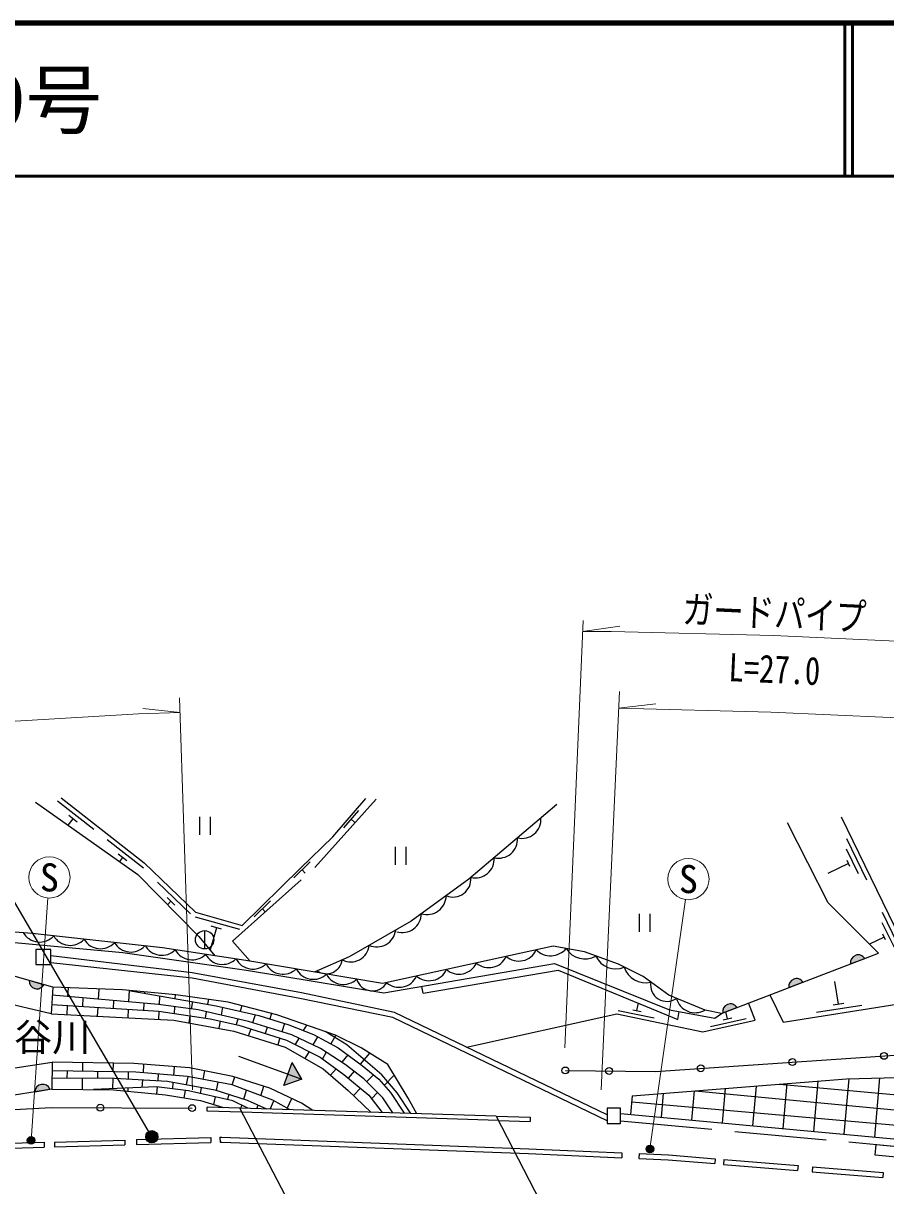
# Model space of a CAD drawing. Units: millimetres at full size, sheet at 1:1000; details may follow other scales. Extents: x 40000 to 680000, y 20000 to 380000.
# Drawn here: x 244062 to 300423, y 304049 to 380000 of the extents above; entities that cross this region are included whole.
import ezdxf
from ezdxf.enums import TextEntityAlignment as Align

# ---------------------------------------------------------------- set-up
doc = ezdxf.new("R2010")
doc.units = ezdxf.units.MM
doc.header["$LTSCALE"] = 1000
doc.linetypes.add('DASHED', pattern=[7.5, 6, -1.5])
for name, color, linetype, lineweight in [('M-BGD', 7, 'Continuous', 25), ('M-STR-HTXT', 7, 'Continuous', 13), ('M-STR-STR1', 1, 'Continuous', 25), ('M-STR-STRC', 7, 'Continuous', 25), ('M-TTL', 2, 'Continuous', 140), ('M-TTL-LINE', 7, 'Continuous', 50)]:
    doc.layers.add(name, color=color, linetype=linetype, lineweight=lineweight)
doc.layers.add('M-BMK-HTXT', color=7, linetype='Continuous')
doc.layers.add('M-TTL-TXT', color=7, linetype='Continuous')
doc.styles.add('ＭＳ ゴシック', font='')
doc.styles.get('ＭＳ ゴシック').set_extended_font_data('MS Gothic')

msp = doc.modelspace()

# ---------------------------------------------------------------- hatches: boundary and pattern name
at = {"layer": 'M-BGD'}
for points in [[(298122, 318543, -0.82183), (299047, 318898)], [(294089, 316996, -0.82183), (295014, 317351)], [(245403, 317185, -0.82183), (244450, 317455)], [(289769, 315339, -0.82183), (290694, 315694)], [(262276, 311015), (261091, 310597), (261364, 311347), (261638, 312097)], [(244829, 310194, -0.82183), (245808, 310350)]]:
    msp.add_hatch(color=256, dxfattribs=at).paths.add_polyline_path(points)
at = {"layer": 'M-STR-STRC'}
for points in [[(252126, 307039, -1), (252801, 307469, -0.41421), (252679, 306917, -0.41421)], [(244795, 307129, -1), (244356, 306890, -1)], [(285229, 306570, -1), (284790, 306331, -1)]]:
    msp.add_hatch(color=256, dxfattribs=at).paths.add_polyline_path(points)

# ---------------------------------------------------------------- linework, layer by layer
at = {"layer": 'M-BGD'}
for p, q in [((248672, 327335), (246309, 329183)), ((247581, 327807), (247030, 328238)), ((255586, 328142), (255586, 326969)), ((256286, 328142), (256286, 326969)), ((265972, 328569), (264995, 327431)), ((247306, 328022), (246978, 327604)), ((265484, 328000), (265711, 327805)), ((251915, 324799), (249551, 326647)), ((299184, 324013), (297874, 326712)), ((268372, 326183), (268372, 325009)), ((269072, 326183), (269072, 325009)), ((298652, 324422), (297866, 326041)), ((250824, 325271), (250272, 325702)), ((250548, 325487), (250344, 325226)), ((262814, 325210), (261744, 324159)), ((297989, 325101), (296640, 324446)), ((298081, 324912), (297897, 325290)), ((262279, 324685), (262489, 324471)), ((255000, 321810), (252837, 323888)), ((253963, 322390), (253458, 322875)), ((253711, 322632), (253493, 322406)), ((260226, 322667), (259156, 321616)), ((259691, 322141), (259880, 321948)), ((258209, 320792), (255322, 321606)), ((284312, 321811), (284312, 320637)), ((285012, 321811), (285012, 320637)), ((301517, 319208), (300207, 321907)), ((255915, 320718), (255915, 319518)), ((256684, 320910), (256277, 319466)), ((257021, 320815), (256347, 321005)), ((300985, 319617), (300199, 321236)), ((258889, 318725), (257732, 320035)), ((300322, 320295), (299359, 319828)), ((300414, 320106), (300231, 320484)), ((245985, 317020), (239304, 318914)), ((298122, 318543), (299047, 318898)), ((245895, 315278), (239271, 316840)), ((245403, 317185), (244450, 317455)), ((246993, 316980), (246963, 316418)), ((248991, 316901), (248957, 316239)), ((250989, 316801), (250950, 316060)), ((270192, 316628), (270115, 317076)), ((294089, 316996), (295014, 317351)), ((297339, 315917), (297101, 317398)), ((247960, 316328), (247931, 315762)), ((249953, 316149), (249927, 315639)), ((251947, 315970), (251923, 315515)), ((251985, 316713), (251981, 316625)), ((252973, 316453), (252943, 315879)), ((253979, 316538), (253966, 316280)), ((255126, 316079), (255039, 315594)), ((256169, 316229), (256111, 315907)), ((284163, 315494), (284263, 315973)), ((296993, 315862), (297684, 315972)), ((246932, 315824), (246901, 315225)), ((248929, 315700), (248899, 315122)), ((250925, 315577), (250896, 315018)), ((252921, 315453), (252893, 314914)), ((253938, 315744), (253915, 315303)), ((256022, 315410), (255947, 314993)), ((257092, 315713), (256998, 315185)), ((258348, 315808), (258235, 315450)), ((259213, 315225), (259045, 314692)), ((260284, 315297), (260173, 314944)), ((282939, 315504), (285289, 315014)), ((283889, 315551), (284437, 315437)), ((289769, 315339), (290694, 315694)), ((290082, 314954), (289978, 315419)), ((295905, 315383), (298867, 315858)), ((254958, 315144), (254876, 314688)), ((256930, 314806), (256845, 314335)), ((258074, 314937), (257965, 314588)), ((261128, 314647), (260956, 314100)), ((262565, 314543), (262361, 314187)), ((288963, 314459), (291305, 314981)), ((289809, 314893), (290355, 315015)), ((258924, 314306), (258783, 313858)), ((260001, 314396), (259878, 314006)), ((260832, 313706), (260691, 313258)), ((262072, 313681), (261841, 313278)), ((263285, 313788), (262982, 313257)), ((264489, 313879), (264167, 313316)), ((258130, 312525), (262276, 311015)), ((262735, 312827), (262470, 312364)), ((263860, 312780), (263614, 312350)), ((265274, 312595), (264871, 312127)), ((266692, 312711), (266081, 312000)), ((239182, 311107), (245955, 312125)), ((245955, 312125), (245929, 310369)), ((246937, 311096), (246945, 311543)), ((247945, 311528), (247955, 312090)), ((248938, 311085), (248945, 311513)), ((249945, 311498), (249955, 312056)), ((250937, 311028), (250945, 311484)), ((251909, 311433), (251952, 311979)), ((253901, 311259), (253946, 311820)), ((255818, 310994), (255925, 311550)), ((261091, 310597), (261638, 312097)), ((262276, 311015), (261638, 312097)), ((264503, 311698), (264136, 311272)), ((265679, 311533), (265296, 311087)), ((247924, 310340), (247938, 311090)), ((249926, 310385), (249938, 311079)), ((251832, 310470), (251872, 310975)), ((252871, 310919), (252905, 311346)), ((253831, 310374), (253866, 310815)), ((254734, 310654), (254834, 311174)), ((256698, 310275), (256801, 310813)), ((257722, 310643), (257885, 311159)), ((262276, 311015), (261091, 310597)), ((266941, 311302), (266507, 310852)), ((268305, 311275), (267653, 310599)), ((293475, 310686), (313069, 308890)), ((293967, 310725), (293707, 307784)), ((295989, 310886), (295698, 307600)), ((298010, 311038), (297690, 307416)), ((300022, 311090), (299681, 307231)), ((245929, 310369), (239154, 309289)), ((244829, 310194), (245808, 310350)), ((248924, 310325), (248925, 310341)), ((250923, 310217), (250927, 310430)), ((252801, 310038), (252838, 310504)), ((254569, 309792), (254660, 310265)), ((255639, 310065), (255718, 310472)), ((257413, 309671), (257522, 310015)), ((258476, 309714), (258658, 310288)), ((259594, 309932), (259792, 310555)), ((266093, 310422), (265635, 309948)), ((267217, 310148), (266818, 309734)), ((283859, 309923), (283746, 308705)), ((285879, 310083), (285741, 308520)), ((287901, 310244), (287732, 308336)), ((287959, 310248), (313027, 307877)), ((289923, 310404), (289724, 308152)), ((291945, 310565), (291715, 307968)), ((258211, 309124), (256081, 309191)), ((256521, 309350), (256616, 309848)), ((258288, 309121), (258345, 309299)), ((259327, 309088), (259402, 309324)), ((260186, 309061), (260440, 309597)), ((261313, 309105), (261619, 309749)), ((283823, 309540), (312989, 306962)), ((274968, 308590), (277189, 308519)), ((277189, 308519), (277181, 308252)), ((275108, 308318), (277181, 308252)), ((245421, 306887), (245430, 306567)), ((246094, 306906), (250695, 307038)), ((246094, 306906), (246103, 306587)), ((250695, 307038), (250704, 306718)), ((251462, 307060), (256320, 307199)), ((251462, 307060), (251471, 306740)), ((251471, 306740), (256330, 306879)), ((256320, 307199), (256330, 306879)), ((256916, 307216), (256925, 306896)), ((246103, 306587), (250704, 306718)), ((283187, 306199), (283173, 305880)), ((284304, 306150), (284290, 305830)), ((289277, 305813), (289250, 305494)), ((289842, 305766), (289816, 305448)), ((289816, 305448), (294662, 305047)), ((289842, 305766), (294689, 305366)), ((294689, 305366), (294662, 305047)), ((295639, 305287), (295613, 304969)), ((295613, 304969), (300229, 304587)), ((295639, 305287), (300255, 304906)), ((300255, 304906), (300229, 304587))]:
    msp.add_line(p, q, dxfattribs=at)
for points in [[(244853, 329105), (251543, 324379), (255535, 320342), (256573, 319078)], [(246538, 329385), (251968, 325138), (255321, 321918), (258373, 321057), (262174, 324792), (264300, 326851), (266441, 329345)], [(278940, 328950), (273188, 324088), (269405, 321332), (265366, 319008), (263070, 318014)], [(297504, 328160), (302514, 317841), (303969, 317841), (303969, 321804), (301709, 328004)], [(289688, 315308), (299943, 319241), (296661, 322541), (294011, 327768)], [(292858, 316524), (293727, 314730), (301140, 315919), (306383, 317100), (331244, 321456), (331139, 322054), (314799, 323300), (314637, 322678), (305309, 316858)], [(289688, 315308), (288612, 315525), (286256, 316497), (284569, 317712), (282956, 318520), (280736, 319325), (278700, 319704), (267528, 317254), (258613, 318773), (253169, 319587), (244642, 320521), (242067, 320727)], [(242301, 320058), (250564, 319294), (258641, 318129), (267617, 316647), (278779, 318564), (286282, 315544), (289250, 315007), (289688, 315308)], [(282227, 308674), (268323, 315374), (262245, 316661), (255103, 317968), (245866, 319079)], [(282227, 308300), (268203, 315031), (262131, 316288), (255101, 317619), (245866, 318604)], [(270192, 316628), (279013, 318125), (286842, 314915), (286934, 315426)], [(269782, 308755), (269209, 309761), (267894, 311964), (266138, 313055), (264461, 313892), (260633, 315205), (257446, 316047), (254036, 316533), (250555, 316839), (245985, 317020), (245895, 315278)], [(250952, 316804), (256674, 315810), (259446, 315171), (261421, 314555), (263018, 313930), (264632, 313067), (266209, 311906), (267300, 311006), (268054, 310136), (268952, 308781)], [(268222, 308805), (267569, 309799), (266315, 311043), (265105, 311976), (263484, 313023), (261603, 313900), (258786, 314772), (255490, 315533), (252906, 315884), (245959, 316508)], [(273037, 313102), (282846, 315278), (288478, 314105), (291895, 314867), (291464, 315989)], [(245903, 315277), (253910, 314861), (257827, 314159), (261168, 313108), (263652, 311688), (265300, 310272), (266773, 308851)], [(245927, 315886), (252923, 315453), (256275, 314944), (258159, 314548), (261260, 313571), (263465, 312460), (265016, 311321), (266646, 309960), (267505, 308827)], [(279485, 311581), (285367, 311519), (302602, 312689), (305409, 315104)], [(269385, 308768), (268493, 310115), (267494, 311289), (265200, 313262), (263789, 314123)], [(207115, 313333), (211314, 308827), (212247, 307881), (213995, 307184), (216561, 306938), (219443, 306994), (236966, 308658), (241859, 308943), (245884, 309157), (255096, 309120)], [(261465, 309020), (260368, 309638), (257720, 310644), (254804, 311180), (251416, 311477), (245947, 311558)], [(262983, 308972), (262254, 309448), (260178, 310432), (257766, 311197), (254923, 311743), (251279, 312033), (245955, 312125)], [(245940, 311102), (250028, 311079), (253487, 310885), (256579, 310312), (258700, 309643), (259967, 309068)], [(283859, 309923), (297856, 311034), (306047, 311245), (313141, 310611)], [(245929, 310369), (249956, 310310), (253348, 309986), (255637, 309623), (257146, 309158)], [(258731, 309107), (257751, 309596), (254850, 310240), (252774, 310512), (248655, 310329)], [(258353, 308852), (256073, 308925), (256081, 309191)], [(283082, 308766), (318085, 305530), (331223, 304270)], [(240730, 306742), (241064, 306762), (245421, 306887)], [(256916, 307216), (257048, 307219), (277090, 306470), (283187, 306199)], [(256925, 306896), (257047, 306900), (277077, 306150), (283173, 305880)], [(240750, 306423), (241079, 306443), (245430, 306567)], [(284304, 306150), (286234, 306064), (289277, 305813)], [(284290, 305830), (286214, 305745), (289250, 305494)]]:
    msp.add_lwpolyline(points, dxfattribs=at)
at = {"layer": 'M-BGD', "linetype": 'DASHED'}
for points in [[(257732, 320035), (263118, 324831), (267142, 329321)], [(283082, 308292), (318041, 305060), (331223, 303795)]]:
    msp.add_lwpolyline(points, dxfattribs=at)
at = {"layer": 'M-BGD'}
for points in [[(244884, 318513), (245866, 318513), (245866, 319476), (244884, 319476)], [(282227, 308111), (283082, 308111), (283082, 309108), (282227, 309108)], [(299801, 306746), (301411, 306597), (301346, 305898), (299736, 306046)]]:
    msp.add_lwpolyline(points, close=True, dxfattribs=at)
for centre, radius in [((255915, 320118), 600), ((294324, 312127), 225), ((300310, 312534), 225), ((279485, 311581), 225), ((282345, 311551), 225), ((288338, 311721), 225), ((249096, 309144), 225), ((255096, 309120), 225)]:
    msp.add_circle(centre, radius, dxfattribs=at)
for centre, radius, start, end in [((276643, 327990), 1250, 257.07904, 3.33924), ((275116, 326699), 1250, 257.07904, 3.33924), ((273588, 325408), 1250, 257.07904, 3.33924), ((272148, 324080), 1166, 247.38818, 5.41591), ((270449, 323020), 1250, 252.94698, 359.20718), ((268833, 321843), 1250, 252.94698, 359.20718), ((245138, 321221), 1250, 210.62038, 316.88058), ((267157, 320904), 1250, 246.7783, 353.0385), ((247126, 321003), 1250, 210.62038, 316.88058), ((249114, 320785), 1250, 210.62038, 316.88058), ((251102, 320568), 1250, 210.62038, 316.88058), ((253121, 320353), 1250, 208.36194, 314.62214), ((265465, 319879), 1206, 242.48245, 354.09939), ((255099, 320057), 1250, 208.36194, 314.62214), ((257077, 319761), 1250, 208.36194, 314.62214), ((274489, 319549), 1250, 229.23962, 335.49983), ((276443, 319977), 1250, 229.23962, 335.49983), ((278518, 320417), 1341, 225.6181, 319.5901), ((280762, 320318), 1445, 212.17136, 299.38669), ((282774, 319633), 1416, 204.10107, 293.20931), ((298620, 318629), 505, 32.15505, 189.81324), ((259068, 319456), 1250, 207.20542, 313.46562), ((261040, 319120), 1250, 207.20542, 313.46562), ((263865, 318952), 1050, 234.70739, 352.14567), ((272535, 319120), 1250, 229.23962, 335.49983), ((284736, 318790), 1477, 198.09365, 283.05485), ((263012, 318784), 1250, 207.20542, 313.46562), ((264983, 318449), 1250, 207.20542, 313.46562), ((266878, 317866), 1084, 197.44512, 329.53977), ((268628, 318264), 1250, 229.23962, 335.49983), ((270582, 318692), 1250, 229.23962, 335.49983), ((294587, 317082), 505, 32.15505, 189.81324), ((244954, 317414), 505, 175.3402, 332.99839), ((286129, 317168), 1076, 170.18007, 305.46515), ((287964, 316604), 1250, 194.45388, 300.71409), ((290266, 315425), 505, 32.15505, 189.81324), ((245334, 310175), 505, 20.23047, 177.88866)]:
    msp.add_arc(centre, radius, start, end, dxfattribs=at)
at = {"layer": 'M-STR-HTXT'}
for p, q in [((279457, 313061), (280642, 340981)), ((280611, 340262), (283043, 340600)), ((255132, 310323), (254281, 335921)), ((281816, 310322), (283020, 336345)), ((254313, 334965), (251873, 335233)), ((282969, 335245), (285408, 335527)), ((244575, 307010), (245677, 322849)), ((285010, 306451), (287336, 322750))]:
    msp.add_line(p, q, dxfattribs=at)
for points in [[(280611, 340262), (282483, 340259), (293084, 339998), (304899, 339465), (306242, 339372)], [(205568, 330919), (208095, 331244), (223661, 332939), (233753, 333811), (243908, 334432), (251593, 334883), (254313, 334965)], [(282969, 335245), (292909, 335001), (304613, 334473), (313115, 333883), (330067, 332290), (352255, 330197), (375368, 328014), (384470, 327003), (400694, 325599), (421263, 323664), (438307, 321974), (462869, 319552), (483399, 317484), (491604, 316808), (497338, 316386), (501755, 316271), (508622, 316294), (513397, 316531), (520391, 317149), (527423, 317967)]]:
    msp.add_lwpolyline(points, dxfattribs=at)
for centre in [(245770, 324196), (287527, 324087)]:
    msp.add_circle(centre, 1350, dxfattribs=at)
at = {"layer": 'M-STR-STR1'}
for p, q in [((274968, 308590), (258211, 309124)), ((266366, 293527), (258211, 309124)), ((275108, 308318), (258353, 308852)), ((274968, 308590), (282863, 293346))]:
    msp.add_line(p, q, dxfattribs=at)
at = {"layer": 'M-STR-STRC'}
msp.add_line((252464, 307254), (237419, 332939), dxfattribs=at)
for centre, radius in [((252464, 307254), 400), ((244575, 307010), 250), ((285010, 306451), 250)]:
    msp.add_circle(centre, radius, dxfattribs=at)
at = {"layer": 'M-TTL'}
msp.add_line((680000, 380000), (40000, 380000), dxfattribs=at)
at = {"layer": 'M-TTL-LINE'}
for p, q in [((297750, 380000), (297750, 370000)), ((298250, 380000), (298250, 370000)), ((40000, 370000), (680000, 370000))]:
    msp.add_line(p, q, dxfattribs=at)

# ---------------------------------------------------------------- texts
at = {"layer": 'M-BMK-HTXT', "style": 'ＭＳ ゴシック'}
msp.add_text('大谷川', height=1833, dxfattribs=at).set_placement((240952, 312305), align=Align.BOTTOM_LEFT)
at = {"layer": 'M-STR-HTXT', "style": 'ＭＳ ゴシック', "width": 0.8}
for s, p in [('ガードパイプ', (293084, 339998)), ('L=27.0', (293084, 336340))]:
    msp.add_text(s, height=1833, rotation=357.417, dxfattribs=at).set_placement(p, align=Align.BOTTOM_CENTER)
at = {"layer": 'M-STR-HTXT', "style": 'ＭＳ ゴシック'}
for p in [(245770, 324196), (287527, 324087)]:
    msp.add_text('S', height=1833, dxfattribs=at).set_placement(p, align=Align.MIDDLE_CENTER)
at = {"layer": 'M-TTL-TXT', "style": 'ＭＳ ゴシック'}
msp.add_text('一般国道489号', height=3666, dxfattribs=at).set_placement((216734, 375000), align=Align.MIDDLE_LEFT)

doc.saveas('drawing.dxf')
